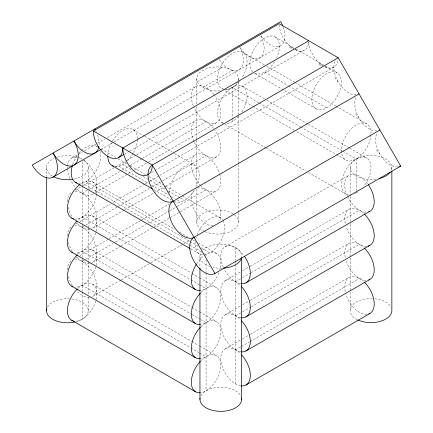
<?xml version="1.0" encoding="UTF-8"?>
<svg xmlns="http://www.w3.org/2000/svg" width="433" height="433" viewBox="0 0 433 433"><rect width="100%" height="100%" fill="white"/><g stroke="black" fill="none" stroke-linecap="round" stroke-linejoin="round"><path stroke-width="0.32" stroke-dasharray="2.17 1.62" d="M197.378 81.783L222.524 67.267M71.732 158.115L82.248 152.043M84.587 150.689L96.862 143.604M97.447 143.269L105.046 138.879M107.384 137.532L195.635 86.578A20.86 12.043 60 0 1 213.442 94.15M238.334 80.192A20.86 12.043 0 0 0 232.337 70.417L228.018 68.501L222.984 67.299L217.588 66.888A20.86 12.043 0 0 0 196.728 78.93L197.437 82.048L199.521 84.955L202.839 87.45L232.337 70.417L235.893 70.768L238.951 69.827A20.86 12.043 60 0 0 239.817 47.332M101.019 149.461L113.695 142.138M114.101 141.905L280.671 45.736M124.352 154.191L129.029 151.49M129.613 151.155L304.367 50.26M75.234 190.157L82.248 186.109M82.833 185.768L114.978 167.208M115.562 166.873L126.669 160.459M127.253 160.123L136.022 155.063M136.606 154.727L195.635 120.645A20.86 12.043 60 0 1 214.524 129.64M82.162 193.215L119.568 171.62M121.9 170.266L129.499 165.882M130.084 165.541L141.775 158.797M142.36 158.456L206.065 121.678M95.514 192.561L127.659 174.001M128.244 173.665L132.336 171.3M134.668 169.953L148.113 162.191M148.698 161.85L216.495 122.712M151.518 172.572L154.435 170.883M155.019 170.548L333.865 67.294A20.86 12.043 60 0 0 338.092 59.597M75.818 223.883L77.572 222.871M79.91 221.523L110.301 203.975M113.224 202.287L144.784 184.068M145.369 183.727L149.461 181.367M150.045 181.026L195.635 154.711M82.162 227.276L85.084 225.593M85.669 225.252L117.814 206.693M118.398 206.357L149.374 188.474M152.297 186.785L162.229 181.048M162.813 180.713L206.065 155.745M124.152 210.092L92.592 228.31A20.86 12.043 60 0 0 93.864 206.633A20.86 12.043 60 0 0 74.785 191.234M124.736 209.751L165.065 186.471M165.65 186.13L216.495 156.773A20.86 12.043 60 0 0 214.871 130.133M75.818 257.949L77.572 256.937M79.91 255.589L108.548 239.054M109.132 238.713L141.282 220.153M141.867 219.818L169.335 203.959M82.162 261.343L85.084 259.654M85.669 259.318L113.137 243.46M115.476 242.112L145.867 224.565M148.205 223.212L169.243 211.066M169.828 210.73L176.843 206.682M177.427 206.341L206.065 189.806M120.645 246.182L92.592 262.376A20.86 12.043 60 0 0 93.864 240.699A20.86 12.043 60 0 0 74.785 225.301M121.229 245.841L153.374 227.282M153.959 226.946L179.673 212.1M180.258 211.764L216.495 190.839M120.645 280.243L92.592 296.443A20.86 12.043 60 0 0 93.864 274.766A20.86 12.043 60 0 0 74.785 259.367M121.229 279.907L148.698 264.049M151.036 262.701L183.181 244.142M183.765 243.801L190.195 240.093M223.482 267.54A20.86 12.043 60 0 1 225.138 246.686L349.041 175.149A20.86 12.043 60 0 1 367.931 184.144M225.138 280.746L242.085 270.961M242.669 270.625L249.684 266.576M250.269 266.241L349.041 209.215M235.568 281.78L241.993 278.067M242.577 277.732L250.761 273.007M251.346 272.671L359.471 210.243M225.138 314.813L242.085 305.027M242.669 304.691L249.684 300.643M250.269 300.302L349.041 243.276M235.568 315.846L241.993 312.133M242.577 311.798L250.761 307.073M251.346 306.737L359.471 244.309M225.138 348.879L242.085 339.093M242.669 338.758L249.684 334.709M250.269 334.368L349.041 277.342M235.568 349.913L240.824 346.876M241.408 346.535L249.592 341.816M250.177 341.475L359.471 278.376M115.21 166.586A20.86 12.043 -60 0 0 118.766 166.234L122.582 164.61A20.86 12.043 -60 0 0 126.404 161.828M174.104 201.41A20.86 12.043 -60 0 0 180.718 202.005L184.534 200.376A20.86 12.043 -60 0 0 194.969 189.367M333.865 67.294C328.874 69.708 323.44 66.72 319.619 63.472A20.86 12.043 60 0 1 308.724 42.001M397.71 167.078L394.154 166.727L390.339 165.103A20.86 12.043 60 0 1 377.257 132.65M289.363 47.457L292.789 48.783M318.867 64.49L322.866 66.038M295.025 49.692L297.752 50.85A20.86 12.043 60 0 0 308.642 41.958M275.079 36.94L293.785 47.738M296.118 49.086L324.761 65.621M325.345 65.962L337.031 72.706A20.86 12.043 -60 0 1 330.422 105.024A20.86 12.043 -60 0 1 312.355 94.594A20.86 12.043 -60 0 1 337.031 72.706M279.225 24.968A20.86 12.043 60 0 0 290.115 46.445L294.478 48.961M295.025 49.275L297.752 50.85M319.619 63.472L322.888 65.367M325.069 66.622L327.256 67.884M242.767 52.35L264.395 64.836M266.733 66.184L294.202 82.043M294.786 82.384L335.699 106.004M336.279 106.339L366.675 123.887M264.65 72.04L288.026 85.534M288.611 85.875L326.601 107.806M316.171 108.84L254.22 73.074A20.86 12.043 -60 0 0 275.079 61.026M242.767 86.416L264.395 98.903M266.733 100.25L307.641 123.87M308.226 124.206L349.139 147.826M349.723 148.167L366.675 157.953M258.636 102.632L232.337 87.45L232.337 118.842M259.221 102.973L300.134 126.593M300.719 126.929L342.216 150.884M342.801 151.225L356.245 158.987L356.245 193.048A20.86 12.043 -60 0 0 357.891 191.992M221.907 88.484L223.076 89.155M225.414 90.508L252.298 106.031M252.883 106.366L294.38 130.322M296.719 131.675L335.878 154.283M336.463 154.619L345.81 160.021M221.907 122.55L224.245 123.898M224.83 124.233L265.743 147.853M266.327 148.194L306.071 171.138M308.41 172.486L345.81 194.081M133.012 129.51L144.119 135.924M144.703 136.26L172.172 152.118M174.51 153.471L194.969 165.282M96.407 146.273L97.577 146.944M101.084 148.968L115.692 157.406M118.03 158.754L126.799 163.82M130.306 165.844L145.504 174.618M149.012 176.642L163.035 184.739M165.374 186.087L181.741 195.537M182.325 195.873L220.31 217.81M122.582 164.61L131.351 169.671M143.042 176.42L147.718 179.121M150.051 180.469L165.249 189.243M168.172 190.931L179.863 197.681M180.447 198.016L184.534 200.376M118.766 166.234L148.573 183.446M151.496 185.129L168.442 194.915M171.365 196.604L174.872 198.628M177.211 199.976L180.718 202.005M153.65 189.6L171.766 200.062M92.592 181.963L174.412 229.203M179.673 232.24L187.857 236.959M192.533 239.66L194.872 241.013M198.379 243.037L216.495 253.494M189.427 241.094L85.978 181.367L82.162 182.991A20.86 12.043 -60 0 0 80.511 184.052M190.011 241.435L198.195 246.155M201.118 247.844L209.881 252.904A20.86 12.043 -60 0 1 219.872 269.586M201.388 251.827L82.162 182.991A20.86 12.043 -60 0 1 78.6 183.348M204.311 253.516L206.065 254.528L209.881 252.904A20.86 12.043 -60 0 0 222.963 220.451M190.688 248.878L199.451 253.938M92.592 216.024L191.364 273.05M191.949 273.391L198.964 277.439M199.548 277.775L216.495 287.561M82.162 217.057L190.282 279.485M190.866 279.821L199.05 284.546M199.635 284.882L206.065 288.595M92.592 250.09L191.364 307.116M191.949 307.457L198.964 311.506M199.548 311.841L216.495 321.627M82.162 251.124L191.451 314.223M192.036 314.564L200.219 319.283M200.804 319.624L206.065 322.661M92.592 284.156L191.364 341.182M191.949 341.518L198.964 345.566M199.548 345.907L216.495 355.693M82.162 285.19L190.282 347.612M190.866 347.953L199.05 352.673M199.635 353.014L206.065 356.727M290.115 46.445L293.937 49.227M334.731 77.588L338.184 81.832A20.86 12.043 60 0 0 355.991 94.816M355.596 113.722L362.102 122.431A20.86 12.043 60 0 0 376.851 130.95M376.456 149.856L379.909 154.094M391.854 167.501L391.854 170.201M350.135 167.501L350.135 195.846M350.135 196.522L350.135 223.515M350.135 224.191L350.135 257.262M350.135 257.933L350.135 291.68M350.135 292.351L350.135 310.575M238.448 78.93L238.448 81.631M238.448 82.308L238.448 115.378M238.448 116.049L238.448 163.966M238.448 164.643L238.448 211.883M238.448 212.56L238.448 222.005M235.568 247.714L235.568 260.406M235.568 261.077L235.568 263.746M235.568 264.417L235.568 383.979M232.337 119.508L232.337 121.516M206.065 255.865L206.065 254.528A20.86 12.043 -60 0 1 203.645 254.907M206.065 259.87L206.065 272.563M206.065 273.234L206.065 390.788M199.954 256.233L199.954 267.708M196.728 78.93L196.728 103.904M196.728 106.605L196.728 139.67M196.728 140.346L196.728 186.239M196.728 188.94L196.728 222.005M88.267 167.663L88.267 188.588M88.267 191.283L88.267 227.054M88.267 227.726L88.267 260.796M88.267 261.472L88.267 294.543M88.267 297.238L88.267 310.737M82.162 161.818L82.162 185.2M82.162 185.665L82.162 224.608M82.162 225.073L82.162 258.674M82.162 259.14L82.162 291.404M82.162 291.869L82.162 319.256M46.547 167.663L46.547 176.437M200.869 360.813A20.86 12.043 -60 0 1 220.814 365.149A20.86 12.043 -60 0 1 201.02 392.677M78.341 287.972A20.86 12.043 -60 0 1 93.09 284.47A20.86 12.043 -60 0 1 95.964 300.248M95.785 300.87A20.86 12.043 -60 0 1 74.785 321.232M200.869 292.681A20.86 12.043 -60 0 1 220.814 297.016A20.86 12.043 -60 0 1 201.02 324.544M78.341 219.845A20.86 12.043 -60 0 1 93.09 216.343A20.86 12.043 -60 0 1 95.964 232.115M95.785 232.743A20.86 12.043 -60 0 1 75.347 253.132M200.917 395.686A20.86 12.043 0 0 1 221.268 387.264A20.86 12.043 0 0 1 240.964 396.19M71.634 298.943A20.86 12.043 0 0 1 88.143 309.406A20.86 12.043 0 0 1 76.024 321.708M47.511 307.121A20.86 12.043 0 0 1 69.22 298.738M96.819 193.47A20.86 12.043 -60 0 0 85.978 181.367A20.86 12.043 -60 0 0 100.223 151.702M96.743 194.146A20.86 12.043 -60 0 1 75.347 219.066M218.838 272.703A20.86 12.043 -60 0 1 201.02 290.478M196.582 263.995A20.86 12.043 -60 0 1 204.966 255.21M78.341 253.906A20.86 12.043 -60 0 1 93.09 250.409A20.86 12.043 -60 0 1 95.964 266.181M95.785 266.809A20.86 12.043 -60 0 1 75.347 287.198M366.848 314.418A20.86 12.043 60 0 1 346.037 294.684M345.225 291.593A20.86 12.043 60 0 1 363.287 281.163M365.706 280.378A20.86 12.043 60 0 1 346.037 260.617M345.225 257.527A20.86 12.043 60 0 1 363.287 247.097M240.607 385.863A20.86 12.043 60 0 1 220.814 358.335A20.86 12.043 60 0 1 240.759 353.999M240.607 351.796A20.86 12.043 60 0 1 220.814 324.268A20.86 12.043 60 0 1 240.759 319.938M240.607 317.73A20.86 12.043 60 0 1 220.814 290.202A20.86 12.043 60 0 1 240.759 285.872M366.848 246.285A20.86 12.043 60 0 1 346.037 226.556M345.225 223.46A20.86 12.043 60 0 1 363.287 213.031M240.607 283.669A20.86 12.043 60 0 1 223.731 268.087M225.138 246.686A20.86 12.043 60 0 1 244.023 255.676M365.706 212.251A20.86 12.043 60 0 1 347.639 196.55M347.385 196.003A20.86 12.043 60 0 1 349.041 175.149M222.021 268.254A20.86 12.043 0 0 1 212.83 267.361M209.724 266.43A20.86 12.043 0 0 1 201.21 252.114M202.752 250.209A20.86 12.043 0 0 1 226.215 244.602A20.86 12.043 0 0 1 241.674 256.233M89.534 229.252A20.86 12.043 60 0 1 76.966 223.19M71.732 216.267A20.86 12.043 60 0 1 67.911 206.427M67.407 201.729A20.86 12.043 60 0 1 71.732 192.182M92.592 194.244A20.86 12.043 60 0 1 76.966 189.124M74.785 186.672A20.86 12.043 60 0 1 70.076 178.97M69.832 178.418A20.86 12.043 60 0 1 67.418 168.302M67.407 167.663A20.86 12.043 60 0 1 67.451 166.418M67.499 165.812A20.86 12.043 60 0 1 77.117 157.266M78.341 157.525A20.86 12.043 60 0 1 82.162 159.149A20.86 12.043 0 0 0 79.158 157.709M83.807 160.21A20.86 12.043 60 0 1 95.807 177.6A20.86 12.043 60 0 1 93.62 193.519M89.534 263.318A20.86 12.043 60 0 1 76.966 257.256M72.349 251.367A20.86 12.043 60 0 1 67.911 240.494M67.407 235.796A20.86 12.043 60 0 1 71.732 226.248M83.715 160.156A20.86 12.043 0 0 1 73.458 179.192M52.658 176.182A20.86 12.043 0 0 1 54.401 158.251M57.573 157.044A20.86 12.043 0 0 1 77.837 157.233M89.534 297.384A20.86 12.043 60 0 1 76.966 291.322M72.349 285.434A20.86 12.043 60 0 1 68.192 275.783M67.407 269.862A20.86 12.043 60 0 1 71.201 260.65M359.049 117.96A20.86 12.043 60 0 1 356.397 96.521M216.495 156.773A20.86 12.043 60 0 1 194.233 142.051M193.979 141.499A20.86 12.043 60 0 1 195.635 120.645M213.805 94.616A20.86 12.043 60 0 1 216.646 122.62A20.86 12.043 60 0 1 193.74 106.886M193.291 105.787A20.86 12.043 60 0 1 195.635 86.578M212.879 225.88A20.86 12.043 60 0 1 195.413 212.468A20.86 12.043 60 0 1 193.291 190.948M197.394 188.052A20.86 12.043 60 0 1 215.196 198.736A20.86 12.043 60 0 1 219.693 221.225M219.693 174.126A20.86 12.043 60 0 1 216.83 190.634A20.86 12.043 60 0 1 201.329 186.168M200.869 185.719A20.86 12.043 60 0 1 195.299 154.917A20.86 12.043 60 0 1 219.499 173.498M375.812 179.219A20.86 12.043 0 0 1 350.183 168.318A20.86 12.043 0 0 1 373.013 155.512A20.86 12.043 0 0 1 391.145 170.618M357.382 319.7A20.86 12.043 0 0 1 351.656 306.061A20.86 12.043 0 0 1 372.201 298.554M374.621 298.716A20.86 12.043 0 0 1 391.145 307.457M348.868 195.029A20.86 12.043 -60 0 1 344.944 171.592A20.86 12.043 -60 0 1 367.541 158.543A20.86 12.043 -60 0 1 363.617 186.509M355.693 193.356A20.86 12.043 -60 0 1 354.595 193.897M370.951 134.728A20.86 12.043 -60 0 1 348.24 160.881A20.86 12.043 -60 0 1 349.187 131.069A20.86 12.043 -60 0 1 370.994 133.434M237.484 82.551A20.86 12.043 0 0 1 224.933 90.205M220.007 90.898A20.86 12.043 0 0 1 202.839 87.45M232.337 70.417A20.86 12.043 60 0 1 219.038 59.332M223.055 123.075A20.86 12.043 -60 0 1 221.588 99.022A20.86 12.043 -60 0 1 243.205 86.687A20.86 12.043 -60 0 1 241.49 112.558M238.426 116.477A20.86 12.043 -60 0 1 225.523 123.524M224.31 89.339A20.86 12.043 -60 0 1 220.819 66.428A20.86 12.043 -60 0 1 242.642 52.279A20.86 12.043 -60 0 1 241.82 77.983M239.292 81.42A20.86 12.043 -60 0 1 224.965 89.425M338.184 81.832A20.86 12.043 60 0 1 335.84 59.916M234.372 214.855A20.86 12.043 0 0 1 232.337 230.524A20.86 12.043 0 0 1 205.204 231.698M204.582 231.422A20.86 12.043 0 0 1 202.839 213.491A20.86 12.043 0 0 1 233.896 214.497M252.715 71.905A20.86 12.043 -60 0 1 254.718 48.15A20.86 12.043 -60 0 1 274.392 36.594A20.86 12.043 -60 0 1 276.736 57.795M260.953 35.831A20.86 12.043 60 0 1 259.659 57.87A20.86 12.043 60 0 1 239.898 47.284M283.247 27.149A20.86 12.043 60 0 1 279.534 46.266A20.86 12.043 60 0 1 260.758 35.241M95.682 130.549A20.86 12.043 60 0 1 96.218 131.637M97.609 135.074A20.86 12.043 60 0 1 99.043 145.342M200.869 326.747A20.86 12.043 -60 0 1 220.814 331.083A20.86 12.043 -60 0 1 201.02 358.611M197.107 234.729A20.86 12.043 -60 0 1 222.659 219.98M202.509 254.88A20.86 12.043 -60 0 1 195.635 239.693M195.911 238.469A20.86 12.043 -60 0 1 196.257 237.224M79.023 153.336A20.86 12.043 -60 0 1 97.441 146.998M72.749 164.437A20.86 12.043 -60 0 1 77.518 155.263M112.461 141.039A20.86 12.043 -60 0 1 128.173 128.59A20.86 12.043 -60 0 1 137.326 138.436M137.326 139.702A20.86 12.043 -60 0 1 133.31 153.076M133.012 153.601A20.86 12.043 -60 0 1 127.324 160.973M107.844 155.458A20.86 12.043 -60 0 1 111.568 142.614M169.828 193.107A20.86 12.043 -60 0 1 188.442 164.664A20.86 12.043 -60 0 1 196.62 186.136"/><path stroke-width="0.65" d="M308.686 40.713L122.826 148.016A20.86 12.043 60 0 1 108.077 156.529A20.86 12.043 60 0 1 93.328 130.983L279.182 23.68L338.184 57.741L400.769 166.137L214.909 273.44A20.86 12.043 60 0 1 194.049 261.397A20.86 12.043 60 0 1 194.049 237.311L379.909 130.008M282.798 25.985A20.86 12.043 60 0 0 280.671 21.65L32.231 165.087A20.86 12.043 60 0 0 53.091 177.129L72.381 165.996M53.091 177.129A20.86 12.043 60 0 0 53.091 153.044A20.86 12.043 60 0 0 73.951 165.087L100.84 149.564M118.507 157.563L123.768 154.527M122.826 148.016A20.86 12.043 60 0 0 137.58 173.563A20.86 12.043 60 0 0 152.329 165.049L338.184 57.741M93.328 130.983L152.329 165.049A20.86 12.043 60 0 0 152.329 189.134A20.86 12.043 60 0 0 173.189 201.177L359.049 93.874M245.998 282.814L369.901 211.277M245.998 316.88L369.901 245.343M245.998 350.947L369.901 279.409M245.998 385.013L369.901 313.476M398.934 166.705L400.769 166.137M112.152 165.644L152.481 188.929M75.548 182.401L190.103 248.542M71.732 218.091L195.635 289.628M71.732 252.158L195.635 323.695M71.732 286.224L195.635 357.755M71.732 320.285L195.635 391.822M152.329 165.049L214.909 273.44M391.854 170.878L391.854 310.575A20.86 12.043 0 0 1 380.044 321.427A20.86 12.043 0 0 1 357.983 319.992M241.674 257.581L241.674 399.307M199.954 268.379L199.954 399.307M46.547 177.113L46.547 310.737M200.419 392.753A20.86 12.043 -60 0 1 191.316 382.274A20.86 12.043 -60 0 1 200.419 361.279M200.419 324.62A20.86 12.043 -60 0 1 191.316 314.142A20.86 12.043 -60 0 1 200.419 293.152M72.874 252.688A20.86 12.043 -60 0 1 67.597 239.774A20.86 12.043 -60 0 1 76.966 221.149M200.419 290.559A20.86 12.043 -60 0 1 196.257 264.503M73.491 218.811A20.86 12.043 -60 0 1 67.829 204.262A20.86 12.043 -60 0 1 79.959 184.453M73.491 321.01A20.86 12.043 -60 0 1 67.575 308.085A20.86 12.043 -60 0 1 77.42 288.827M364.207 282.013A20.86 12.043 60 0 1 373.993 300.794A20.86 12.043 60 0 1 368.754 314.006M241.657 354.946A20.86 12.043 60 0 1 250.312 375.741A20.86 12.043 60 0 1 241.213 385.938M241.657 320.88A20.86 12.043 60 0 1 250.312 341.675A20.86 12.043 60 0 1 241.213 351.872M364.207 213.886A20.86 12.043 60 0 1 374.052 233.143A20.86 12.043 60 0 1 368.142 246.063M241.657 286.819A20.86 12.043 60 0 1 250.312 307.609A20.86 12.043 60 0 1 241.213 317.811M244.374 256.168A20.86 12.043 60 0 1 250.204 275.301A20.86 12.043 60 0 1 241.213 283.745M368.277 184.637A20.86 12.043 60 0 1 368.754 211.807M194.049 237.311A20.86 12.043 60 0 1 173.189 225.268A20.86 12.043 60 0 1 173.189 201.177M390.268 172.112A20.86 12.043 0 0 1 378.978 178.629M364.207 247.947A20.86 12.043 60 0 1 373.993 266.728A20.86 12.043 60 0 1 368.754 279.94M73.951 165.087A20.86 12.043 60 0 0 73.951 140.996A20.86 12.043 60 0 0 88.727 153.764A20.86 12.043 60 0 0 98.876 146.516M94.816 128.953A20.86 12.043 60 0 1 95.401 130.008M74.752 322.011A20.86 12.043 0 0 1 46.807 308.853M241.56 398.051A20.86 12.043 0 0 1 220.814 411.35A20.86 12.043 0 0 1 200.068 398.051M241.419 258.117A20.86 12.043 0 0 1 223.839 268.151M76.695 182.932A20.86 12.043 -60 0 1 72.544 165.06M72.809 179.3A20.86 12.043 0 0 1 53.216 176.491M113.3 166.175A20.86 12.043 -60 0 1 107.833 156.096M200.419 358.686A20.86 12.043 -60 0 1 191.316 348.208A20.86 12.043 -60 0 1 200.419 327.213M72.874 286.754A20.86 12.043 -60 0 1 67.64 273.542A20.86 12.043 -60 0 1 77.42 254.761"/></g></svg>
